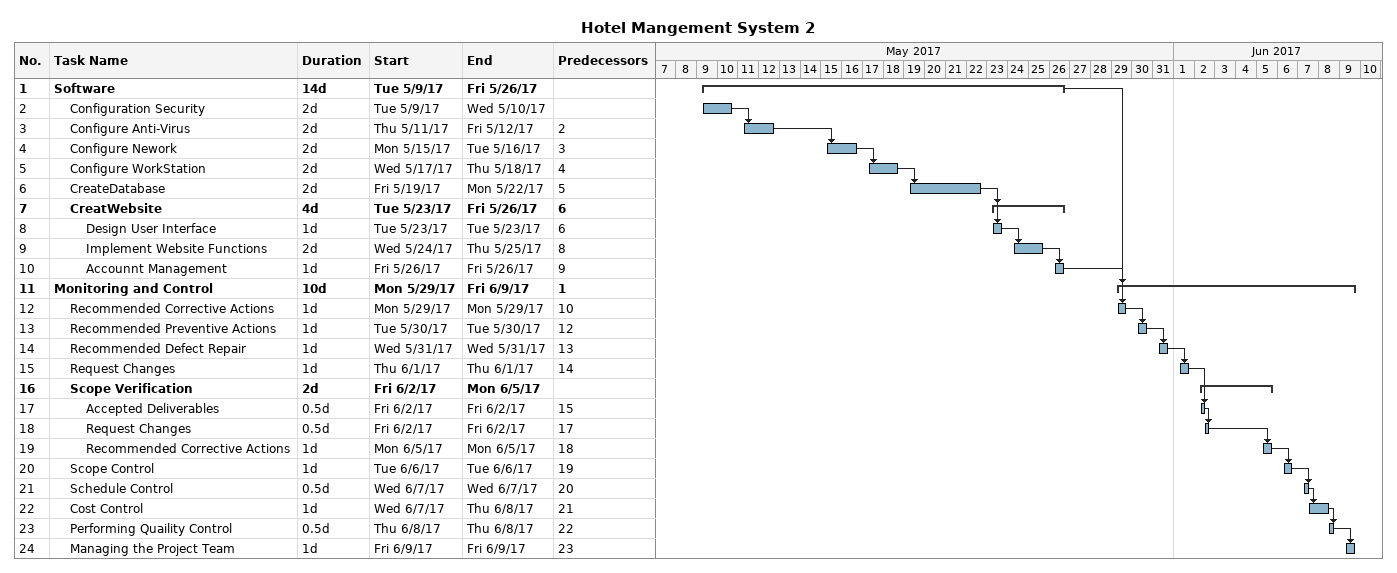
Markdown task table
Hotel Mangement System 2

| ID | Level | Task | Duration | Start | Finish | Predecessors |
|---|---|---|---|---|---|---|
| 1 | 1 | **Software** | 14d | 2017-05-09 | 2017-05-26 |  |
| 2 | 2 | Configuration Security | 2d | 2017-05-09 | 2017-05-10 |  |
| 3 | 2 | Configure Anti-Virus | 2d | 2017-05-11 | 2017-05-12 | 2 |
| 4 | 2 | Configure Nework | 2d | 2017-05-15 | 2017-05-16 | 3 |
| 5 | 2 | Configure WorkStation | 2d | 2017-05-17 | 2017-05-18 | 4 |
| 6 | 2 | CreateDatabase | 2d | 2017-05-19 | 2017-05-22 | 5 |
| 7 | 2 | **CreatWebsite** | 4d | 2017-05-23 | 2017-05-26 | 6 |
| 8 | 3 | Design User Interface | 1d | 2017-05-23 | 2017-05-23 | 6 |
| 9 | 3 | Implement Website Functions | 2d | 2017-05-24 | 2017-05-25 | 8 |
| 10 | 3 | Accounnt Management | 1d | 2017-05-26 | 2017-05-26 | 9 |
| 11 | 1 | **Monitoring and Control** | 10d | 2017-05-29 | 2017-06-09 | 1 |
| 12 | 2 | Recommended Corrective Actions | 1d | 2017-05-29 | 2017-05-29 | 10 |
| 13 | 2 | Recommended Preventive Actions | 1d | 2017-05-30 | 2017-05-30 | 12 |
| 14 | 2 | Recommended Defect Repair | 1d | 2017-05-31 | 2017-05-31 | 13 |
| 15 | 2 | Request Changes | 1d | 2017-06-01 | 2017-06-01 | 14 |
| 16 | 2 | **Scope Verification** | 2d | 2017-06-02 | 2017-06-05 |  |
| 17 | 3 | Accepted Deliverables | 0.5d | 2017-06-02 | 2017-06-02 | 15 |
| 18 | 3 | Request Changes | 0.5d | 2017-06-02 | 2017-06-02 | 17 |
| 19 | 3 | Recommended Corrective Actions | 1d | 2017-06-05 | 2017-06-05 | 18 |
| 20 | 2 | Scope Control | 1d | 2017-06-06 | 2017-06-06 | 19 |
| 21 | 2 | Schedule Control | 0.5d | 2017-06-07 | 2017-06-07 | 20 |
| 22 | 2 | Cost Control | 1d | 2017-06-07 | 2017-06-08 | 21 |
| 23 | 2 | Performing Quaility Control | 0.5d | 2017-06-08 | 2017-06-08 | 22 |
| 24 | 2 | Managing the Project Team | 1d | 2017-06-09 | 2017-06-09 | 23 |
